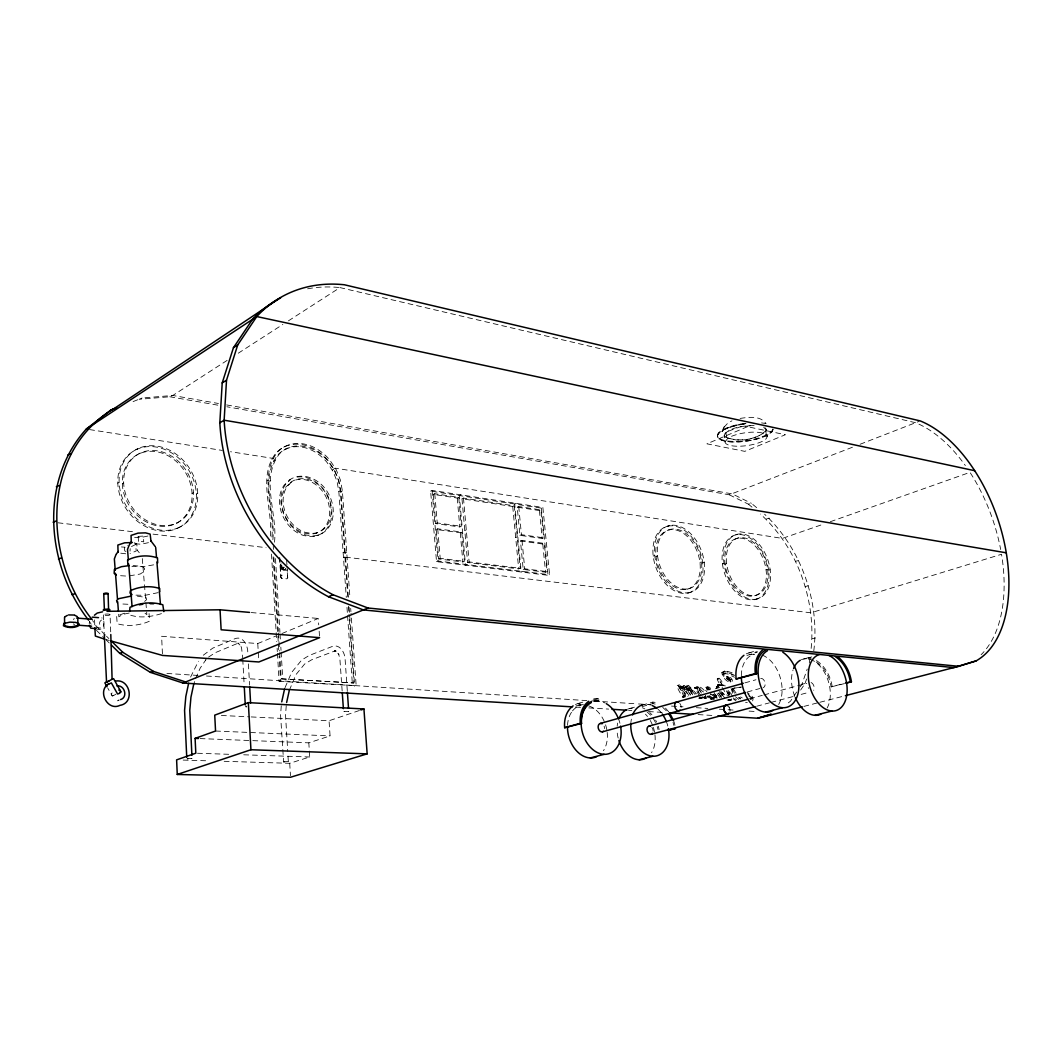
<?xml version="1.0" encoding="UTF-8"?>
<svg xmlns="http://www.w3.org/2000/svg" width="1062" height="1062" viewBox="0 0 1062 1062"><rect width="100%" height="100%" fill="white"/><g stroke="black" fill="none" stroke-linecap="round" stroke-linejoin="round"><path stroke-width="0.75" stroke-dasharray="5 3.75" d="M731.094 688.508L732.86 693.645M89.235 624.151L89.447 621.257M714.076 699.101L710.916 699.168L712.642 697.084L712.27 695.676L710.212 694.429M710.77 698.915L714.208 697.535L713.85 695.225L711.792 693.977M732.143 672.79L725.957 670.852L721.841 672.511C722.014 676.892 727.868 684.432 732.435 681.074C732.448 676.003 721.682 674.025 729.82 680.105L731.399 679.653L727.974 676.534L726.395 676.985M724.722 670.905L723.421 672.06C723.607 676.361 727.722 680.835 731.864 681.671M281.775 575.046L281.815 575.71L281.855 575.046M270.412 536.098C272.881 509.11 257.216 476.095 276.372 452.585A44.192 34.634 61.6 0 1 328.397 460.895L334.689 470.293L338.964 480.767L340.942 491.6L348.522 599.101M271.938 537.027C274.58 509.508 258.358 475.829 277.779 451.801A44.232 34.648 61.6 0 1 329.831 460.138L336.136 469.55L340.411 480.037L342.376 490.883L349.995 598.477M272.868 539.655C275.815 512.242 259.075 478.697 278.058 454.589A41.564 32.577 61.6 0 1 327.003 462.368L332.937 471.236L336.959 481.086L338.844 491.454L346.292 597.468M274.487 542.204C277.766 513.756 259.991 478.922 279.465 453.819A41.604 32.59 61.6 0 1 328.437 461.625L334.371 470.493L338.393 480.356L340.278 490.737L347.845 597.959M718.762 678.95C720.036 676.932 722.731 684.14 724.058 684.937L722.479 685.388C718.695 678.246 714.155 675.963 720.554 685.242L722.147 684.791L718.762 678.95L717.182 679.401M697.96 686.464L697.362 687.897L695.783 688.349C697.376 683.53 703.628 689.172 705.022 691.548M754.113 425.49C743.958 426.061 731.731 426.499 724.284 434.292L724.165 436.044C736.178 443.518 755.334 439.814 766.153 431.172L766.392 429.406L765.198 427.853M698.995 692.451L696.446 687.857L700.893 691.72M701.411 693.074L698.039 687.406L702.473 691.269M708.593 689.57L708.181 687.579L711.142 690.313M707.013 690.008L706.588 688.03L709.549 690.751M750.117 697.668L750.263 699.5L751.856 699.062L751.166 696.367L747.475 693.698M704.969 696.738L705.818 696.884L705.606 695.663M281.257 705.832L280.58 715.23L283.634 762.012L288.333 761.52L287.829 753.25M286.249 705.686L285.532 715.191L287.736 751.591M731.399 679.653L729.594 680.238C717.235 675.193 725.253 669.352 733.178 675.22M731.174 679.786L725.28 675.405L724.842 672.936M813.784 650.966C819.957 601.371 801.08 548.364 764.574 514.194M809.324 662.98L810.133 656.515M811.142 648.431C816.014 599.433 797.084 547.195 760.392 514.061M718.337 687.95L718.098 686.251L719.558 687.552M715.549 688.773L716.744 688.388L716.518 686.689L717.965 688.003M688.853 695.53L683.795 687.34L690.486 694.229M690.446 695.092L685.375 686.888L692.066 693.791M701 695.451C693.698 687.618 695.676 682.879 703.442 691.999M699.407 695.902L694.508 687.618L695.783 688.349M736.112 693.207L733.497 689.172L736.152 687.632M684.061 697.137C677.994 681.22 674.914 683.331 687.897 696.473M685.309 696.938L685.574 694.641L680.397 686.065L689.477 696.022M732.647 691.269L732.023 689.039L733.603 688.601M682.255 696.951C689.915 695.703 675.366 688.017 679.547 684.791L684.937 689.411L683.357 689.862L677.968 685.242C675.724 687.791 682.853 696.765 683.716 697.389M702.792 697.004C701.066 700.15 701.809 695.066 699.712 697.787M683.357 689.862L682.229 687.3L683.211 686.065L688.335 690.672L689.915 690.22L687.698 686.012L688.468 685.309L696.513 693.871M688.335 690.672L686.118 686.477L688.468 685.309M193.656 684.525L194.598 681.578M285.041 687.645L291.532 672.565L301.714 660.006L309.108 655.506L332.074 646.546C340.013 643.439 345.177 653.143 345.15 659.834L347.393 692.158M723.368 428.53L721.881 431.716C726.103 427.176 736.484 424.933 746.002 423.526M289.315 690.353L296.019 674.529L304.621 664.029L311.538 659.86L335.366 650.754L334.304 651.019L336.096 651.152L338.897 654.604L338.552 653.913L339.853 658.44L342.15 690.871M800.19 686.822L801.943 684.207L807.226 669.047M800.615 690.074L805.023 683.543L806.602 678.99M731.771 698.756C732.355 701.743 725.12 700.15 730.404 699.393M763.644 427.123L766.299 430.11L767.176 436.655L766.352 438.447A21.253 6.465 -7.9 0 1 743.214 446.027A21.253 6.465 -7.9 0 1 725.041 441.885L724.204 435.34L726.992 431.69L739.869 426.964L750.874 425.583M725.041 441.885L727.842 438.261A21.253 6.465 -7.9 0 1 751.723 432.194A21.253 6.465 -7.9 0 1 767.176 436.655M190.602 677.065L198.421 661.254M195.541 678.618L200.253 668.038L206.028 659.568L205.417 660.312M730.178 699.845L729.621 700.548M752.626 700.88L753.011 699.446A3.518 2.297 73.7 0 0 752.029 696.221L747.542 692.583M73.543 619.664L74.221 618.389M766.299 430.11C756.927 440.557 737.612 442.204 724.948 436.96L724.204 435.34M723.926 427.336L727.988 422.942L731.944 420.844M723.076 429.194L724.204 426.698M718.921 684.764L722.89 685.747L717.328 685.216L722.147 684.791M717.328 685.216L719.054 684.499M727.098 699.858L728.651 700.535L728.333 699.765M728.651 700.535L730.244 699.526M689.915 690.22L684.804 685.601L683.822 686.848L684.937 689.411M708.938 695.517C715.43 698.345 710.398 701.079 707.093 696.553M710.916 699.168L712.788 698.597M773.03 429.42L771.676 431.902A27.97 8.615 -8 0 1 739.285 441.845A27.97 8.615 -8 0 1 717.766 434.995A27.97 8.615 -8 0 1 746.188 423.791A28.01 8.629 -8 0 0 717.527 435.739A28.01 8.629 -8 0 0 744.064 441.407A28.01 8.629 -8 0 0 773.003 429.473M698.65 698.212L701.146 698.026L700.92 697.296M702.367 698.146L699.566 698.464L701.278 697.8M114.205 695.079L112.293 696.181L107.833 688.189M718.562 432.977L717.368 435.553L718.31 438.062M796.659 692.039L790.486 701.186L785.495 705.062M203.293 655.227L212.705 648.165L234.941 638.7C243.079 635.434 247.937 645.815 247.778 652.48M288.917 480.343C301.9 470.811 319.529 478.949 327.096 491.454A31.276 24.625 62.3 0 1 312.082 535.925L305.219 534.863A31.276 24.625 62.3 0 1 283.395 513.251A31.276 24.625 62.3 0 1 285.678 484.219L290.351 479.599L284.258 484.962A31.249 24.612 62.3 0 0 281.961 513.968A31.249 24.612 62.3 0 0 303.772 535.553L310.635 536.615A31.249 24.612 62.3 0 0 325.662 492.171C319.118 482.148 306.998 474.409 294.718 477.542M290.351 482.56C302.258 473.732 318.494 481.139 325.463 492.649A28.647 22.554 62.3 0 1 311.684 533.389L305.391 532.407A28.647 22.554 62.3 0 1 285.426 512.627A28.647 22.554 62.3 0 1 287.51 486.038L291.784 481.816L286.09 486.781A28.621 22.541 62.3 0 0 284.005 513.344A28.621 22.541 62.3 0 0 303.958 533.097L310.237 534.08A28.621 22.541 62.3 0 0 324.016 493.379C318.029 484.192 306.905 477.103 295.661 479.984M702.194 696.898L704.544 698.504L706.681 697.986L706.987 695.225M705.102 698.424L705.407 695.676M208.55 657.073L215.254 652.692L238.326 643.094L237.171 643.36L238.91 643.479L237.822 643.041L240.875 645.882L240.41 645.059L241.552 647.767L242.68 657.736M700.774 698.584L701.199 697.442L699.553 698.464M119.01 699.858L117.683 700.814L119.024 700.243M710.73 688.521C708.115 684.499 702.115 688.362 706.907 691.654M707.226 686.795L707.584 690.101M227.122 360.403L172.787 395.462L169.774 396.75L139.069 399.312L142.082 398.011L172.787 395.462L218.467 403.494M238.273 353.208L282.85 324.441M288.426 320.843L339.973 287.59L915.563 422.716A129.484 74.805 70.9 0 1 965.345 465.541M136.401 449.558L137.741 448.735M138.803 453.965L140.144 453.142M144.618 601.45L146.636 599.618L146.025 597.455L135.445 595.848M117.789 483.183L119.13 482.387M122.342 483.807L123.67 483.011M114.842 694.787L115.864 694.19M283.355 761.839L288.333 761.52M192.063 493.418L193.43 492.662M196.337 494.016L197.718 493.246M283.727 447.182L285.134 446.398M284.961 449.505L286.368 448.735M271.726 459.196L273.133 458.412L230.52 451.722M730.271 682.123L730.351 679.773L726.435 676.813M273.571 460.974L274.992 460.204M176.478 523.247A39.506 32.657 56.4 0 0 172.774 458.651A39.506 32.657 56.4 0 0 122.369 484.564A39.506 32.657 56.4 0 0 176.478 523.247L177.858 522.504A39.546 32.67 56.4 0 0 174.128 457.841A39.546 32.67 56.4 0 0 123.71 483.768A39.546 32.67 56.4 0 0 177.858 522.504M178.854 527.615A44.511 36.785 56.4 0 0 174.54 454.815A44.511 36.785 56.4 0 0 117.842 484.139A44.511 36.785 56.4 0 0 178.854 527.615L180.221 526.871A44.564 36.798 56.4 0 0 175.907 454.005A44.564 36.798 56.4 0 0 119.17 483.343A44.564 36.798 56.4 0 0 180.221 526.871M267.106 480.714L268.513 479.971M113.966 695.331C112.068 697.017 110.063 693.221 112.599 692.703M269.35 481.219L270.757 480.462M333.76 468.913L335.207 468.169L782.375 538.407L822.599 524.429M332.194 470.121L333.627 469.377M338.844 491.454L340.278 490.737M340.942 491.6L342.376 490.883M316.184 533.177L317.631 532.487M317.126 535.62L318.573 534.929M430.628 491.122L432.101 490.432L542.868 507.477L549.572 574.715L548.045 575.299L436.522 561.639L430.628 491.122L541.355 508.127L542.868 507.477M433.296 494.401L434.77 493.711L458.744 497.374L461.28 526.301L459.78 526.951L435.752 523.606L433.296 494.401L457.257 498.051L458.744 497.374M283.527 567.958L281.682 568.82L282.213 567.639A1.434 1.155 64 0 1 282.16 565.475A1.434 1.155 64 0 0 281.51 567.108A1.487 1.195 64 0 0 282.93 568.236A1.487 1.195 64 0 0 283.886 566.949M287.019 566.471L287.709 577.635A1.327 1.075 64.6 0 1 286.674 578.79L281.988 578.392A1.327 1.075 64.4 0 1 280.793 576.985L279.797 557.723M460.855 494.852L459.368 495.529L465.488 565.183L467.001 564.572M281.988 578.392L282.173 578.312A1.327 1.075 64.4 0 1 280.965 576.905M287.709 577.635L287.032 569.75M343.132 552.519L344.592 551.855M461.983 498.768L463.47 498.091L514.234 505.844L520.207 568.276L518.681 568.874L467.612 562.555L461.983 498.768L512.72 506.494L514.234 505.844M345.256 552.784L346.716 552.121M343.504 557.749L344.964 557.085M345.615 558.001L347.088 557.338L810.93 612.801L1001.519 554.271A129.484 74.805 70.9 0 1 981.102 654.71M435.752 523.606L437.239 522.942L461.28 526.301M703.376 697.19L705.872 696.46M436.243 529.473L437.73 528.81L461.784 532.115L464.346 561.347L462.846 561.957L438.725 558.97L436.243 529.473L460.297 532.766L461.784 532.115M516.212 503.375L514.712 504.025L521.216 572.006L522.743 571.409M517.221 507.185L518.721 506.534L540.943 509.919L543.717 537.823L542.204 538.434L519.929 535.341L517.221 507.185L539.43 510.556L540.943 509.919M464.784 530.509L466.284 529.858M732.501 688.588L740.918 687.008M438.725 558.97L440.212 558.346L464.346 561.347M436.522 561.639L438.022 561.015L549.572 574.715M162.433 653.834L161.61 636.284L257.761 643.545L275.921 636.019M281.974 633.51L318.281 618.456L318.719 624.854M519.929 535.341L521.442 534.704L543.717 537.823M515.694 537.545L517.207 536.921M467.612 562.555L469.112 561.931L520.207 568.276M520.473 540.996L521.986 540.372L544.275 543.425L547.089 571.608L545.563 572.192L523.208 569.431L520.473 540.996L542.762 544.036L544.275 543.425M147.937 536.005L140.609 537.598L134.622 537.372M125.993 551.284C123.896 552.691 123.431 544.036 127.36 545.377M148.481 542.642L141.14 544.235L133.799 543.664M523.208 569.431L524.734 568.834L547.089 571.608M852.414 447.248L729.262 494.786L226.87 406.759M860.114 444.248L919.055 421.362M667.985 526.141L669.511 525.544M133.082 401.595L142.082 398.011M669.126 529.872L670.666 529.288M279.664 652.639L281.244 678.857L353.832 682.972L349 614.314M277.434 653.263L279.107 681.353L280.58 680.795L279.094 655.984M746.931 655.453L757.246 652.214M158.198 592.623L145.122 595.317L134.476 595.118M653.183 556.023L654.723 555.453M656.024 556.422L657.564 555.851M576.069 705.951L583.118 703.694M735.807 534.85L737.333 534.279M736.922 538.461L738.462 537.903M161.464 613.624C151.654 616.717 140.41 618.416 130.48 615.15L129.883 614.234M281.244 678.857L353.832 682.972M699.951 562.488L701.491 561.944M279.107 681.353L356.168 685.694L351.044 613.292M702.672 562.873L704.212 562.316M830.351 521.694L969.991 472.351A129.484 74.805 70.9 0 1 1000.669 549.505M722.439 563.816L723.979 563.272M725.081 564.188L726.634 563.643M687.353 589.171A31.077 20.775 69.8 0 0 690.818 540.332A31.077 20.775 69.8 0 0 655.851 549.24A31.077 20.775 69.8 0 0 687.353 589.171L688.906 588.64A31.103 20.775 69.8 0 0 692.344 539.761A31.103 20.775 69.8 0 0 657.378 548.669A31.103 20.775 69.8 0 0 688.906 588.64M688.508 592.941A35.006 23.404 69.8 0 0 692.344 537.876A35.006 23.404 69.8 0 0 652.984 548.005A35.006 23.404 69.8 0 0 688.508 592.941L690.061 592.41A35.033 23.404 69.8 0 0 693.884 537.306A35.033 23.404 69.8 0 0 654.511 547.434A35.033 23.404 69.8 0 0 690.061 592.41M766.074 569.896L767.614 569.365M768.609 570.241L770.149 569.723M251.19 716.93L329.061 720.74L359.394 710.505M754.697 595.742A30.028 19.368 70.5 0 0 757.272 548.496A30.028 19.368 70.5 0 0 724.815 557.231A30.028 19.368 70.5 0 0 754.697 595.742L756.25 595.238A30.055 19.368 70.5 0 0 758.812 547.952A30.055 19.368 70.5 0 0 726.368 556.687A30.055 19.368 70.5 0 0 756.25 595.238M252.783 740.639L308.816 742.842L330.07 735.9L329.061 720.74M755.825 599.38A33.825 21.824 70.5 0 0 758.666 546.12A33.825 21.824 70.5 0 0 722.133 556.05A33.825 21.824 70.5 0 0 755.825 599.38L757.379 598.875A33.851 21.811 70.5 0 0 760.206 545.576A33.851 21.811 70.5 0 0 723.673 555.492A33.851 21.811 70.5 0 0 757.379 598.875M224.148 761.308L289.714 763.299L309.719 756.98L308.816 742.842M729.182 699.712L728.452 699.898M577.967 703.602L584.206 701.743M748.776 652.931L756.715 650.581M592.636 700.296L598.888 698.438L599.127 699.964L592.875 701.809M746.254 653.873A33.838 22.05 73.4 0 1 754.113 652.493L757.299 651.564M729.262 494.786L748.378 504.171L751.365 503.295L757.365 508.247M677.224 685.481L679.547 684.791M721.841 672.511L723.421 672.06M678.817 686.517L680.556 686.012M722.917 673.733L724.496 673.281M678.777 686.702L680.357 686.251M722.85 674.251L724.43 673.799M683.211 686.065L684.804 685.601M682.481 686.384L684.061 685.919M686.118 686.477L687.698 686.012M683.795 687.34L685.601 686.809M683.755 687.632L685.335 687.167M717.527 678.645L719.107 678.193M717.222 678.817L718.801 678.366M692.703 694.774L688.428 688.295L690.008 687.831L695.544 693.818M694.508 687.618L696.46 687.048L697.362 687.897M694.442 688.043L696.022 687.592M696.446 687.857L698.345 687.26M696.406 688.375L697.986 687.924M766.392 518.999L769.379 518.163M629.832 708.473L634.399 707.186M640.492 705.447L643.532 704.584M803.655 659.011L811.249 656.847M641.846 705.234L652.851 702.101A30.134 20.882 74.4 0 1 658.042 703.296M808.726 659.383L808.594 657.803L811.766 656.887M706.363 688.136L708.181 687.579M641.926 706.695L652.944 703.575L657.896 704.703M706.323 688.508L707.916 688.057M683.224 696.101L684.804 695.65M716.266 686.782L718.098 686.251M682.348 696.699L684.724 696.061M716.226 687.114L717.806 686.663M682.508 697.283L684.791 696.991M716.027 688.455L717.62 688.003M723.262 673.388L727.656 673.932L734.453 677.224M744.86 682.879L755.945 679.76M699.354 697.867L701.663 697.243M733.351 688.269L734.931 687.831M713.571 694.375L711.978 694.813L710.438 693.592M703.96 697.455L705.818 696.884M731.904 689.61L733.497 689.172M739.749 687.512L741.329 687.061L737.453 687.499M712.27 695.676L715.416 694.92L718.602 696.977M714.354 698.371L714.089 696.141L715.682 695.69L718.722 697.827M728.904 695.716L727.258 692.57L728.837 692.132L732.793 696.287M712.615 697.986L714.208 697.535M747.25 691.986L759.941 688.495M728.359 700.15L731.214 700.11M728.559 700.469L730.377 699.831M750.369 698.557L751.962 698.119M749.626 698.809L762.317 695.371M763.91 694.946L806.748 683.331M101.527 620.022C95.062 624.376 108.218 631.2 92.859 626.288M756.675 706.23L769.392 702.845M770.972 702.42L794.814 696.075M801.173 694.389L809.125 692.278M816.24 662.038C824.683 667.467 829.634 677.131 831.108 686.875L843.892 683.477M831.108 686.875L845.033 683.463M131.515 546.572L135.671 544.448L136.201 551.019L130.029 553.475M795.531 561.32L798.531 560.537M803.894 706.416L818.244 702.699M819.851 702.287L843.772 696.088M153.645 564.851L142.786 566.723L131.914 566.418M805.222 586.556L808.222 585.786M124.4 613.212L116.634 616.053L117.192 623.726C127.559 626.713 139.666 625.624 149.49 621.177L149.065 613.531M246.782 706.124L245.362 706.655L246.649 707.013M812.35 638.727L815.39 638.023M686.264 685.906L687.499 686.171L694.933 694.322M187.164 758.626L192.036 758.533L187.177 759.051M801.943 684.207L805.023 683.543M578.432 705.075L583.503 704.571M594.056 700.455L599.127 699.964M749.294 654.564L754.405 654.152L754.113 652.493M129.192 613.053L122.887 614.34L118.864 616.823L118.625 613.823M740.134 418.415C748.471 417.207 760.697 415.348 766.087 423.738M706.681 697.986L705.141 697.628M713.863 698.039L712.363 698.477L714.275 699.154M717.461 684.95L720.554 685.242M129.498 575.856L140.197 574.024L144.658 571.13L144.419 568.236L142.401 566.537L133.095 565.475M705.633 687.247L710.398 690.247M765.808 431.199L766.684 437.743M723.142 671.37L727.058 671.888L734.665 675.392M725.85 432.42L727.019 438.978M127.905 604.278L121.201 603.933M125.581 576.029L118.745 575.591M183.168 760.073L207.754 760.817M125.714 553.78L120.59 553.169M197.466 753.25L230.481 754.352M243.689 754.79L309.719 756.98M125.183 547.222L121.426 546.943M200.054 738.581L251.136 740.572M215.546 731.028L330.07 735.9M221.374 715.469L249.53 716.85M575.524 707.066L582.149 707.478M588.773 707.889L608.645 709.097M628.531 710.319L631.837 710.518M648.404 711.54L664.958 712.549M698.092 714.58L713 715.496M287.483 569.922C284.735 571.369 276.996 568.17 281.921 565.502A1.487 1.195 64 0 0 281.47 567.161A1.434 1.155 64 0 0 282.996 568.17A1.434 1.155 64 0 0 283.82 566.736M166.907 673.454L198.209 675.472M206.44 676.003L587.299 700.628M593.897 701.066L636.815 703.841M638.474 703.947L650.024 704.69M671.489 706.084L683.039 706.827M696.247 707.677L707.81 708.434M719.359 709.177L735.873 710.239M749.082 711.102L757.339 711.633M96.124 628.691C103.226 632.448 106.041 622.146 102.337 618.084L101.686 617.898M251.15 612.535L318.281 618.456M58.012 522.783L133.374 531.797M153.034 534.146L266.071 547.66M282.094 566.617L282.213 567.639A1.434 1.155 64 0 0 284.125 567.281M89.566 429.579L222.316 450.434M169.774 396.75L218.706 405.326M226.618 404.927L732.249 493.896L751.365 503.295M722.479 685.388L725.386 685.919M134.157 542.801L136.693 543.744L137.542 550.74L137.21 550.143L140.994 554.868M730.231 700.097L728.691 699.42M106.227 639.603L109.359 640.492M74.513 624.894L73.477 623.859M701.132 698.066L699.008 696.951M712.655 698.876L708.673 696.114M145.029 613.252L146.875 614.632L146.516 610.159M130.042 551.125L130.175 548.642M740.506 696.938L742.245 697.96M738.913 697.362L740.665 698.398M714.089 696.141L717.129 698.265M735.913 700.84L733.643 699.181M816.492 660.604C825.413 666.352 830.67 676.56 832.236 686.862M717.009 697.415L713.252 694.15M738.648 697.734L740.307 698.969M738.714 699.407L735.501 696.752M748.378 504.171L751.989 507.132M646.944 711.779L651.232 715.748M735.223 698.743L736.47 699.778M662.688 707.372L666.989 711.394M748.259 694.468L750.449 696.659A3.505 2.297 73.7 0 1 751.418 699.871M733.165 697.907L734.931 699.5M707.345 695.968L711.208 699.035M105.364 635.076L96.045 625.863L92.553 620.5M106.532 636.231L108.855 638.541M96.43 630.337L104.58 638.381M105.735 639.523L109.227 642.975M748.763 695.955L749.573 696.805M649.745 712.496L651.922 714.766M724.855 697.973L719.173 691.694M727.258 692.57L729.236 694.654M665.489 708.102L669.684 712.987M726.421 690.858L730.019 694.694M728.001 690.406L731.612 694.256M688.428 688.295L693.951 694.256M722.399 692.305L724.549 694.76M720.806 692.743L722.97 695.198M720.753 691.256L723.501 694.468M718.496 693.048L721.151 697.176M719.279 691.495L722.744 696.738M721.563 697.283L718.324 692.663M719.97 697.721L716.731 693.101M690.008 687.831L694.282 694.336M722.107 687.406L727.47 695.822M89.447 621.522L91.186 624.204M734.453 693.207L732.674 689.331M653.09 718.164L656.117 723.62M726.899 691.813L729.063 695.384M714.062 692.451L715.416 694.92M728.837 692.132L729.952 694.229M655.639 720.129L656.621 722.12M674.091 722.001L674.967 725.266M673.029 722.319L673.852 725.399M658.294 726.262L659.157 729.501M657.219 726.581L658.042 729.634M715.682 695.69L715.934 697.933M541.355 508.127L548.045 575.299M539.43 510.556L542.204 538.434M542.762 544.036L545.563 572.192M518.721 506.534L521.442 534.704M521.986 540.372L524.734 568.834M512.72 506.494L518.681 568.874M463.47 498.091L469.112 561.931M457.257 498.051L459.78 526.951M460.297 532.766L462.846 561.957M434.77 493.711L437.239 522.942M437.73 528.81L440.212 558.346M432.101 490.432L438.022 561.015M142.308 558.572L145.667 599.698M145.906 602.685L146.397 608.659M350.699 608.353L350.925 611.646M349.106 607.318L354.668 686.225M348.416 606.136L348.88 612.681M346.982 607.398L347.447 614.009M347.566 615.668L352.332 683.516M319.171 631.253L319.503 636.058M286.621 560.099L286.926 564.878M652.851 702.101L652.944 703.575M279.611 557.802L280.793 576.985M289.714 763.299L290.47 775.685M275.483 558.559L279.943 632.368M280.036 634.014L280.434 640.572M280.833 647.13L281.032 650.409M281.125 652.055L282.718 678.299M273.253 546.147L273.452 549.399M273.943 557.59L278.39 631.332M278.483 632.979L279.571 651.006M273.12 556.714L277.793 634.479M277.899 636.125L278.987 654.325M271.487 554.085L276.731 641.687M277.129 648.298L277.328 651.603M257.761 643.545L258.225 651.218M258.318 652.758L258.783 660.431M248.415 663.909L249.597 685.123M242.76 659.369L244.194 685.455M103.399 614.898L104.275 633.098M110.063 614.739A3.345 0.783 -2.4 0 1 104.859 615.535A3.345 0.783 -2.4 0 1 105.271 614.168A3.345 0.783 -2.4 0 1 110.063 614.739L110.74 632.872M94.571 619.916L94.797 626.168M307.608 288.811A171.447 129.856 61.9 0 1 339.973 287.59M747.303 702.579A28.568 18.744 73.1 0 1 745.604 702.367M642.311 707.743A29.855 20.868 74.5 0 1 644.899 708.951M808.594 657.79A32.895 20.789 73.6 0 1 811.182 658.267M575.445 704.518A30.625 22.01 74.3 0 1 583.264 703.071M593.578 698.969A30.917 22.037 74.2 0 1 598.888 698.438M285.572 568.555A3.398 2.748 64 0 1 281.39 569.033A3.398 2.748 64 0 1 280.806 564.095M285.559 568.993A3.398 2.748 64 0 1 281.496 568.542A3.398 2.748 64 0 1 281.218 563.909M772.884 428.929A27.97 8.629 -8 0 1 743.997 440.849A27.97 8.629 -8 0 1 717.487 435.181A27.97 8.629 -8 0 1 746.108 423.207M761.534 422.915A27.97 8.629 -8 0 1 765.636 423.552M567.52 725.293A26.869 19.302 74.3 0 1 571.648 712.031M572.484 710.916A26.869 19.302 74.3 0 1 581.1 705.447M588.799 705.925A26.869 19.302 74.3 0 1 604.663 722.372M605.566 724.815A26.869 19.302 74.3 0 1 607.039 731.16M607.198 732.435A26.869 19.302 74.3 0 1 603.455 750.728M604.079 726.182A4.341 3.093 74.2 0 1 604.517 728.638M679.786 703.389A4.54 3.093 73.8 0 1 681.127 707.438M594.733 701.438A27.094 19.315 74.2 0 1 605.021 702.978M618.376 718.523A27.094 19.315 74.2 0 1 620.566 726.089M618.15 738.037A26.271 18.399 74.5 0 1 617.062 730.404M617.168 726.249A26.271 18.399 74.5 0 1 617.633 723.089M627.536 709.204A26.271 18.399 74.5 0 1 633.456 708.221M645.43 714.182A26.271 18.399 74.5 0 1 647.501 716.492M650.249 720.487A26.271 18.399 74.5 0 1 652.453 724.988M653.329 727.377A26.271 18.399 74.5 0 1 654.803 733.577M654.962 734.824A26.271 18.399 74.5 0 1 651.55 752.706M651.856 727.364A4.235 2.947 74.4 0 1 653.103 731.147M728.731 706.628A4.434 2.947 74 0 1 729.966 711.381A4.434 2.947 74 0 0 728.705 706.628M630.801 724.111A26.484 18.412 74.4 0 1 632.142 716.266M640.147 705.818A26.484 18.412 74.4 0 1 650.887 705.049M658.068 709.323A26.484 18.412 74.4 0 1 661.254 712.682M666.232 721.257A26.484 18.412 74.4 0 1 668.383 728.638M808.527 688.455A4.633 2.934 73.6 0 1 808.235 687.592M811.102 682.574A4.633 2.934 73.6 0 1 813.837 685.866A4.633 2.934 73.6 0 1 813.691 690.313M794.827 696.46A28.993 18.333 73.6 0 1 793.062 669.896M801.372 659.728A28.993 18.333 73.6 0 1 825.068 673.427A28.993 18.333 73.6 0 1 827.192 707.903M760.697 678.432A4.752 3.093 73.4 0 1 764.932 682.375A4.752 3.093 73.4 0 1 763.113 687.618M741.329 675.737A29.723 19.328 73.4 0 1 754.365 654.351M762.158 655.095A29.723 19.328 73.4 0 1 779.813 676.228A29.723 19.328 73.4 0 1 778.632 704.544M138.166 536.416L138.538 542.257L141.153 541.408L143.755 541.885L143.211 536.071L138.166 536.416M344.048 711.606L348.748 711.567L344.048 711.606M747.462 426.685L706.92 443.81L744.767 451.35L785.362 434.73L747.462 426.685M336.096 651.152L335.101 650.727L335.99 651.112"/><path stroke-width="1.5" d="M974.664 470.692L256.765 316.556L237.715 344.938L226.511 380.209L224.148 420.207A172.004 129.949 62 0 0 333.07 594.76L368.036 608.022L958.734 666.312L976.084 660.909A129.79 74.738 70.9 0 0 1003.617 539.483A129.79 74.738 70.9 0 0 920.223 420.91L344.353 284.762A172.004 129.949 62 0 0 256.765 316.556L86.287 429.061C38.444 481.975 46.755 566.312 88.571 620.181M976.084 660.909L953.822 667.586L363.377 609.92L328.463 596.738A171.447 129.856 61.9 0 1 219.821 422.795L222.21 382.917L233.428 347.739L252.464 319.41A171.447 129.856 61.9 0 1 280.58 298.01M91.677 619.159C43.343 558.147 40.502 452.372 113.647 408.883L277.793 299.484M281.735 701.863L284.536 689.132M286.621 702.526L289.315 690.353M188.638 683.251L185.823 696.499L184.576 710.398L186.739 757.246M193.656 684.525L190.948 697.19L189.779 710.359L191.89 755.321M94.399 615.23L97.213 613.066L102.549 611.818M129.073 545.377L127.52 549.466L128.329 559.594M115.891 554.882L114.351 558.917L115.24 570.347M157.68 562.873L157.508 557.988C148.122 554.51 136.48 555.559 127.613 560.112L127.891 565.024M159.738 591.667L159.712 588.521C150.419 585.401 139.188 586.463 130.387 590.711L129.989 593.008L132.06 594.587M104.408 610.172L103.731 593.605L106.054 593.021L108.085 593.512L108.603 610.079M129.471 544.54L131.595 541.899L131.263 542.576L131.064 535.407L138.06 533.111L145.56 532.858L150.14 534.106L150.99 541.208L150.671 540.585L155.251 546.598M116.262 554.072L118.36 551.457L118.055 552.107L117.855 545.045L124.705 542.815L132.139 542.549M108.085 593.512L106.864 594.003M104.368 610.039L108.722 609.946M763.007 649.625C755.918 655.188 754.285 665.064 755.334 673.547L756.622 673.759C755.467 665.038 757.551 654.258 766.007 649.811M743.931 655.281C736.855 660.763 735.143 670.56 736.152 678.99L756.622 673.759M588.72 701.239C581.857 706.137 579.494 715.217 580.317 723.275L564.652 727.722C563.856 719.717 566.258 710.717 573.108 705.858M86.287 429.061L110.634 410.184L113.647 408.883M109.107 683.662C96.669 690.141 107.289 711.646 119.966 705.354C135.1 703.044 130.214 678.645 115.771 681.047M233.428 347.739L237.715 344.938M222.21 382.917L226.511 380.209M219.821 422.795L224.148 420.207L1006.272 552.811M64.915 616.836L67.304 615.402M119.993 692.623L121.028 692.012L113.581 678.645L112.094 679.282L110.806 634.518M106.837 681.711L104.859 682.866L107.089 686.862M104.315 634.598L106.545 682.216L111.882 679.375M591.68 701.332C583.622 705.234 580.648 715.071 581.578 723.448L564.652 727.722M106.651 682.083L108.908 681.1M106.771 684.897L111.377 682.906L117.55 693.977C120.033 694.044 122.21 690.074 118.798 690.074M328.463 596.738L333.07 594.76M67.703 455.067L70.729 453.806M120.617 699.592C128.25 697.23 124.533 684.592 116.926 685.999M111.563 645.271L119.714 653.316L150.432 672.379L182.996 683.039L368.036 608.022M56.326 486.768L59.353 485.533M53.1 522.199L56.14 521.004M110.634 410.184L116.634 407.742M248.335 702.632L214.736 715.151L215.546 731.028L195.103 738.382L195.806 753.197L176.611 759.874L177.261 774.463L290.563 777.238L367.16 753.861L363.934 708.978L248.335 702.632L250.937 749.745L177.261 774.463M58.423 559.024L61.477 557.895M72.004 594.733L75.083 593.658M360.907 710L363.934 708.978M119.714 653.316L122.834 652.347L153.578 671.449L186.155 682.136M717.965 715.788L757.71 718.231L771.052 714.155M757.71 718.231L771.198 714.407M150.432 672.379L153.578 671.449M736.152 678.99L755.334 673.547M600.269 723.448L743.281 683.317M602.38 731.851L745.67 692.424M649.015 726.089L748.033 699.247M651.099 734.293L755.082 706.642M668.038 730.191L675.512 728.479L669.179 730.165M845.498 683.052L851.432 681.764C849.985 672.365 845.538 663.192 838.144 657.046M846.626 683.039L851.432 681.764M590.339 757.936L604.132 754.325M765.649 712.111L782.535 707.704M760.83 717.58L802.301 706.841M845.365 695.676L958.734 666.312M639.112 759.755L652.971 756.25M814.952 715.31L831.851 711.036M68.512 614.938L74.234 615.031M139.308 604.849L142.759 604.265M131.542 596.021L118.546 598.716L116.608 600.561L117.271 602.725M129.126 565.634L121.44 566.683L114.391 569.458L114.138 573.347L116.289 575.02M107.01 611.327L220.046 609.787L249.517 612.389M105.749 594.096L103.731 593.605M150.154 603.694L153.592 603.747M250.937 749.745L367.16 753.861M195.103 738.382L198.408 738.515M182.996 683.039L572.219 706.867M611.964 709.297L626.872 710.212M669.936 712.854L693.114 714.275M96.124 628.691L90.748 628.133L89.394 625.505M77.619 625.133L91.558 626.195M76.583 618.057L92.075 619.279M92.235 617.141L98.527 617.646M580.317 723.275L581.578 723.448M104.673 639.165L95.354 636.045L94.863 627.735M110.926 640.93L162.499 655.427L258.876 661.971L319.609 637.665L221.135 629.779L220.046 609.787M74.791 615.27L77.247 616.597M835.343 656.661C843.825 662.197 848.79 671.954 850.29 681.777M111.191 640.837L122.834 652.347M669.684 712.987L673.706 720.952M668.861 713.823L671.914 719.332M163.827 611.593L162.818 604.796C152.344 601.49 139.879 602.685 129.976 607.331L129.644 611.287M155.702 547.488L156.526 557.377M156.91 561.957L159.194 589.463M159.313 590.804L160.442 604.437M128.675 563.988L132.073 606.614M115.466 573.254L117.457 598.888M117.696 601.822L118.386 610.823M347.393 692.158L348.522 708.327M342.269 692.49L343.371 708.633M249.689 686.756L250.592 703.071M244.287 687.087L245.269 705.022M77.818 617.487L77.858 625.465L70.596 627.098L64.623 625.73L64.53 617.287M603.455 731.28A4.341 3.093 74.2 0 1 598.211 727.908A4.341 3.093 74.2 0 1 602.127 723.793M680.092 710.173A4.54 3.093 73.8 0 1 674.768 706.602A4.54 3.093 73.8 0 1 678.645 702.354M620.566 726.089A27.094 19.315 74.2 0 1 603.428 754.285A27.094 19.315 74.2 0 1 581.14 722.691M581.179 721.403A27.094 19.315 74.2 0 1 591.162 702.699M606.283 703.668A27.094 19.315 74.2 0 1 618.376 718.523M596.552 756.768A26.869 19.302 74.3 0 1 567.48 726.567M652.519 733.231A4.235 2.947 74.4 0 1 647.289 731.253A4.235 2.947 74.4 0 1 650.183 726.156M668.383 728.638A26.484 18.412 74.4 0 1 651.842 756.157A26.484 18.412 74.4 0 1 630.801 724.111M632.647 714.859A26.484 18.412 74.4 0 1 640.147 705.818M652.121 705.513A26.484 18.412 74.4 0 1 656.927 708.367M662.223 713.956A26.484 18.412 74.4 0 1 666.232 721.257M646.108 758.056A26.271 18.399 74.5 0 1 618.88 740.533M618.92 718.708A26.271 18.399 74.5 0 1 626.434 709.721M829.024 655.519A29.245 18.306 73.5 0 1 845.485 700.376A29.245 18.306 73.5 0 1 814.249 697.336A29.245 18.306 73.5 0 1 819.2 654.564M820.86 714.195A28.993 18.333 73.6 0 1 795.372 697.761M793.593 668.449A28.993 18.333 73.6 0 1 800.297 660.272M782.8 652.214A30.002 19.315 73.3 0 1 796.646 697.774A30.002 19.315 73.3 0 1 764.759 694.681A30.002 19.315 73.3 0 1 767.481 650.727M773.017 710.398A29.723 19.328 73.4 0 1 752.374 705.035A29.723 19.328 73.4 0 1 741.342 677.131M103.545 610.464A3.345 0.796 -2.4 0 1 104.819 609.376A3.345 0.796 -2.4 0 1 109.253 609.415A3.345 0.796 -2.4 0 1 108.736 610.504M63.813 623.5L63.454 625.797C68.008 628.12 74.685 628.213 79.039 625.478L78.96 623.713L75.774 622.425L69.88 622.133L63.813 623.5M723.992 709.774A4.434 2.947 74 0 0 729.09 713.252A4.434 2.947 74 0 1 723.965 709.774A4.434 2.947 74 0 1 727.616 705.633A4.434 2.947 74 0 0 723.992 709.774"/></g></svg>
